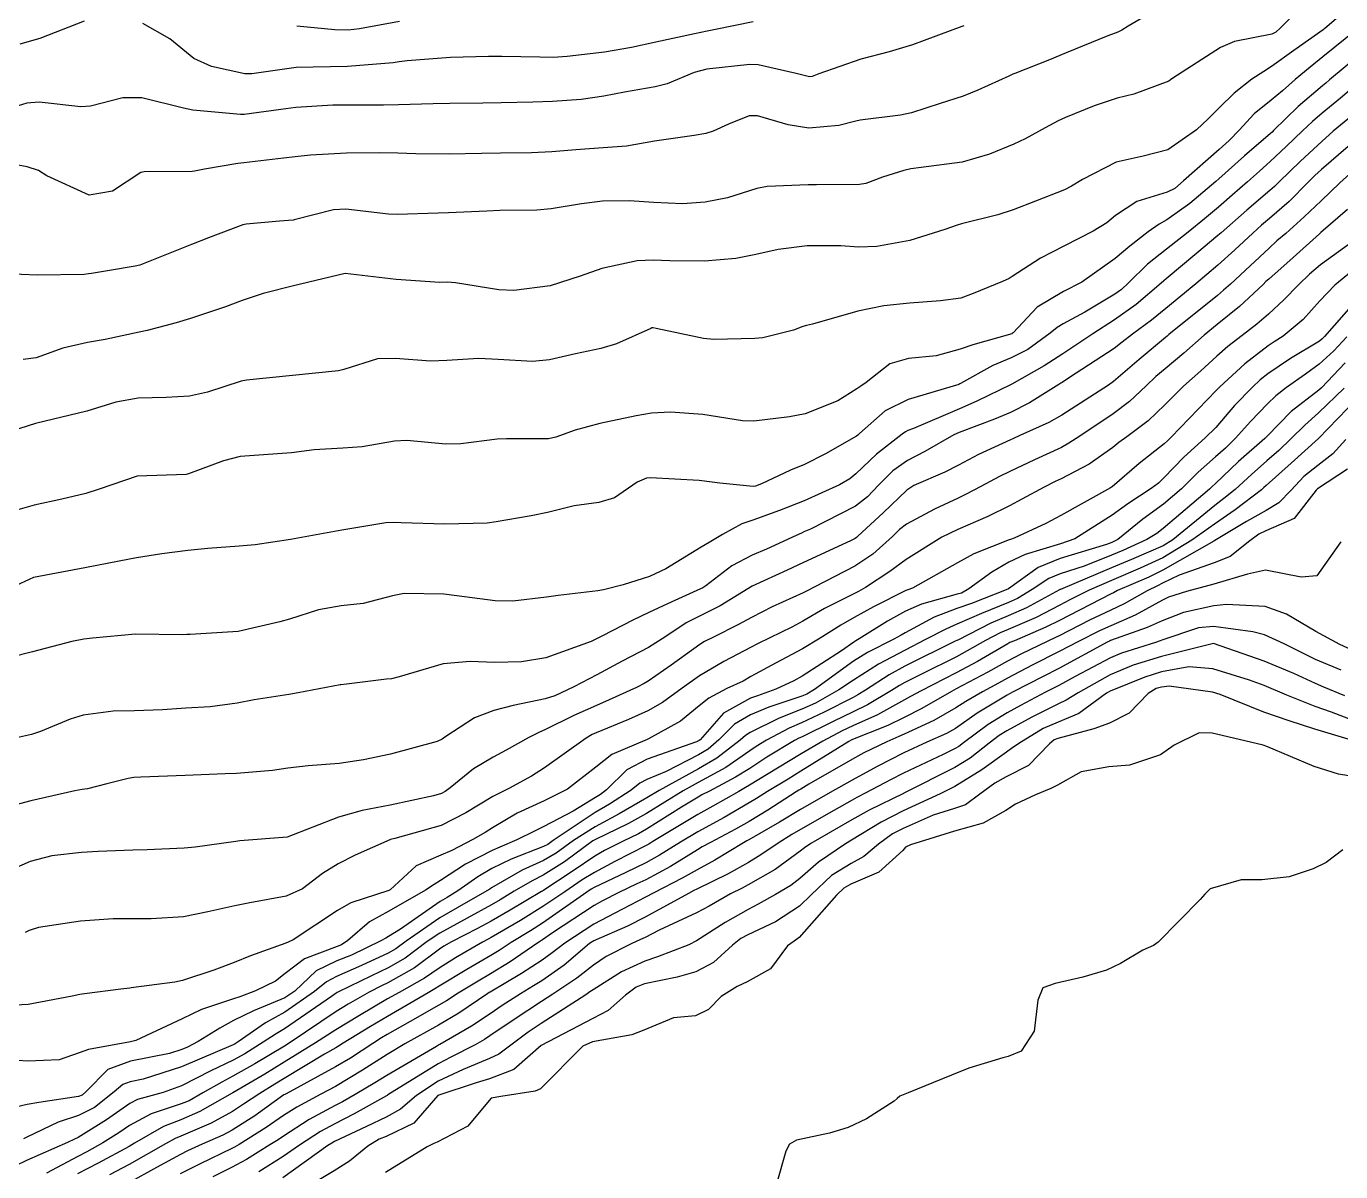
# Model space of a CAD drawing. Header units: metres. Extents: x 307586 to 320046, y 7427249 to 7434250.
# Drawn here: x 313478.6 to 313529.9, y 7432923.6 to 7432968.2 of the extents above; entities that cross this region are included whole.
import ezdxf

# ---------------------------------------------------------------- set-up
doc = ezdxf.new("R2010")
doc.units = ezdxf.units.M
doc.header["$MEASUREMENT"] = 0
doc.layers.add('Curvas de Nivel 1m', color=11, linetype='Continuous')
doc.layers.add('Curvas de Nivel 5m', color=15, linetype='Continuous')

msp = doc.modelspace()

# ---------------------------------------------------------------- linework, layer by layer
at = {"layer": 'Curvas de Nivel 1m', "flags": 128}
for points, elevation in [([(313531.2, 7432969.8), (313529.243, 7432968.119), (313529.182, 7432968.073), (313528.036, 7432967.269), (313527.168, 7432966.633), (313526.865, 7432966.444), (313526.397, 7432966.148), (313525.711, 7432965.598), (313525.146, 7432965.045), (313524.702, 7432964.604), (313524.247, 7432964.173), (313523.125, 7432963.396), (313522.172, 7432963.15), (313521.12, 7432962.91), (313519.799, 7432962.23), (313519.376, 7432961.969), (313519.107, 7432961.831), (313517.966, 7432961.385), (313517.095, 7432961.053), (313516.501, 7432960.857), (313515.086, 7432960.504), (313514.913, 7432960.455), (313514.438, 7432960.29), (313513.078, 7432959.854), (313511.781, 7432959.618), (313511.076, 7432959.603), (313510.379, 7432959.643), (313509.076, 7432959.65), (313507.938, 7432959.508), (313507.072, 7432959.311), (313506.298, 7432959.16), (313505.069, 7432959.055), (313503.715, 7432959.066), (313503.069, 7432959.088), (313502.442, 7432959.063), (313501.066, 7432958.769), (313500.225, 7432958.463), (313499.059, 7432958.094), (313497.642, 7432957.91), (313497.057, 7432957.935), (313495.37, 7432958.206), (313495.06, 7432958.23), (313494.757, 7432958.221), (313493.061, 7432958.331), (313491.063, 7432958.57), (313489.058, 7432958.089), (313487.874, 7432957.793), (313487.052, 7432957.513), (313486.41, 7432957.265), (313485.045, 7432956.822), (313484.476, 7432956.649), (313483.357, 7432956.346), (313483.037, 7432956.282), (313481.717, 7432955.999), (313481.031, 7432955.877), (313480.065, 7432955.666), (313479.021, 7432955.284), (313478.523, 7432955.223)], 751), ([(313528.338, 7432968.982), (313527.51, 7432968.137), (313527.342, 7432967.977), (313527.181, 7432967.903), (313525.722, 7432967.61), (313525.175, 7432967.374), (313523.329, 7432966.188), (313523.231, 7432966.12), (313523.161, 7432966.068), (313521.802, 7432965.555), (313521.151, 7432965.399), (313520.258, 7432965.111), (313519.139, 7432964.646), (313518.859, 7432964.521), (313518.347, 7432964.248), (313517.567, 7432963.817), (313517.126, 7432963.608), (313516.175, 7432963.217), (313515.119, 7432962.916), (313513.516, 7432962.703), (313513.116, 7432962.648), (313512.841, 7432962.587), (313512.013, 7432962.321), (313511.356, 7432962.081), (313511.109, 7432962.039), (313509.436, 7432962.027), (313509.108, 7432962.027), (313507.518, 7432961.965), (313507.105, 7432961.885), (313505.969, 7432961.523), (313505.097, 7432961.345), (313504.218, 7432961.291), (313503.096, 7432961.333), (313502.138, 7432961.399), (313501.097, 7432961.395), (313500.274, 7432961.283), (313499.092, 7432961.086), (313498.531, 7432961.045), (313497.091, 7432961.026), (313496.592, 7432961.003), (313495.089, 7432960.932), (313494.697, 7432960.918), (313493.088, 7432960.865), (313492.755, 7432960.886), (313491.091, 7432961.077), (313490.615, 7432961.053), (313489.084, 7432960.657), (313489.038, 7432960.646), (313488.506, 7432960.606), (313487.205, 7432960.496), (313487.081, 7432960.465), (313485.745, 7432959.964), (313485.073, 7432959.697), (313483.457, 7432959.054), (313483.065, 7432958.901), (313482.884, 7432958.853), (313481.889, 7432958.682), (313481.177, 7432958.574), (313481.062, 7432958.551), (313480.902, 7432958.533), (313479.061, 7432958.511), (313477.215, 7432958.585)], 752), ([(313522.585, 7432968.8), (313521.588, 7432968.206), (313521.337, 7432968.053), (313521.181, 7432967.981), (313520.795, 7432967.831), (313519.172, 7432967.177), (313518.512, 7432966.904), (313517.164, 7432966.363), (313517.091, 7432966.334), (313516.926, 7432966.262), (313515.718, 7432965.711), (313515.151, 7432965.488), (313514.249, 7432965.191), (313513.141, 7432964.836), (313512.711, 7432964.743), (313511.136, 7432964.542), (313510.965, 7432964.503), (313510.3, 7432964.343), (313509.132, 7432964.229), (313508.335, 7432964.368), (313507.138, 7432964.715), (313506.811, 7432964.71), (313506.003, 7432964.391), (313505.412, 7432964.115), (313505.129, 7432964.021), (313504.67, 7432963.948), (313503.126, 7432963.723), (313502.026, 7432963.538), (313501.123, 7432963.471), (313500.051, 7432963.395), (313499.121, 7432963.313), (313498.331, 7432963.278), (313497.121, 7432963.265), (313496.38, 7432963.248), (313495.12, 7432963.216), (313493.816, 7432963.235), (313493.12, 7432963.256), (313492.407, 7432963.27), (313491.12, 7432963.265), (313489.716, 7432963.188), (313489.118, 7432963.123), (313488.662, 7432963.061), (313487.116, 7432962.886), (313486.88, 7432962.858), (313485.585, 7432962.635), (313485.196, 7432962.554), (313485.111, 7432962.544), (313483.24, 7432962.539), (313483.11, 7432962.502), (313482.005, 7432961.775), (313481.097, 7432961.626), (313479.444, 7432962.379), (313479.111, 7432962.587), (313478.671, 7432962.724), (313477.116, 7432963.016)], 753), ([(313493.181, 7432968.395), (313491.632, 7432968.112), (313491.178, 7432968.06), (313490.663, 7432968.063), (313489.179, 7432968.209)], 756), ([(313515.182, 7432968.225), (313515.094, 7432968.193), (313513.175, 7432967.481), (313512.274, 7432967.217), (313511.169, 7432966.931), (313509.528, 7432966.355), (313509.273, 7432966.247), (313509.161, 7432966.238), (313508.647, 7432966.365), (313507.166, 7432966.699), (313506.837, 7432966.712), (313505.164, 7432966.535), (313504.673, 7432966.407), (313503.621, 7432965.958), (313503.154, 7432965.843), (313501.951, 7432965.642), (313501.148, 7432965.481), (313500.262, 7432965.347), (313499.145, 7432965.272), (313498.387, 7432965.245), (313497.144, 7432965.219), (313496.438, 7432965.212), (313495.143, 7432965.2), (313494.492, 7432965.18), (313493.142, 7432965.142), (313492.565, 7432965.132), (313491.141, 7432965.134), (313490.592, 7432965.128), (313489.139, 7432965.036), (313488.75, 7432964.992), (313487.135, 7432964.772), (313486.988, 7432964.768), (313485.137, 7432964.941), (313484.768, 7432965.016), (313483.144, 7432965.418), (313482.402, 7432965.419), (313481.139, 7432965.088), (313480.766, 7432965.068), (313479.141, 7432965.254), (313478.656, 7432965.206), (313477.133, 7432964.74)], 754), ([(313531.178, 7432967.572), (313529.433, 7432966.116), (313529.288, 7432965.991), (313529.159, 7432965.889), (313528.201, 7432965.076), (313527.248, 7432964.139), (313527.188, 7432964.084), (313527.132, 7432964.028), (313526.118, 7432963.155), (313525.114, 7432962.261), (313524.999, 7432962.162), (313523.979, 7432961.297), (313523.09, 7432960.664), (313522.793, 7432960.487), (313522.364, 7432960.197), (313521.651, 7432959.631), (313521.072, 7432959.154), (313519.773, 7432958.229), (313519.059, 7432957.864), (313518.04, 7432957.264), (313517.098, 7432956.259), (313517.067, 7432956.235), (313517.042, 7432956.221), (313515.522, 7432955.789), (313515.033, 7432955.615), (313514.096, 7432955.361), (313513.027, 7432955.26), (313512.297, 7432955.044), (313511.371, 7432954.326), (313511.164, 7432954.176), (313511.01, 7432954.078), (313510.267, 7432953.603), (313509, 7432953.097), (313508.383, 7432952.982), (313506.997, 7432952.809), (313506.555, 7432952.827), (313505, 7432953.074), (313503.75, 7432953.169), (313503, 7432953.126), (313502.407, 7432953.028), (313500.996, 7432952.728), (313500.034, 7432952.464), (313499.274, 7432952.191), (313498.988, 7432952.13), (313497.356, 7432952.127), (313496.987, 7432952.111), (313495.57, 7432951.928), (313494.984, 7432951.917), (313493.472, 7432952.056), (313492.985, 7432952.032), (313491.73, 7432951.814), (313490.981, 7432951.765), (313489.864, 7432951.703), (313488.978, 7432951.579), (313488.072, 7432951.514), (313486.975, 7432951.432), (313486.332, 7432951.267), (313484.965, 7432950.758), (313484.868, 7432950.737), (313482.963, 7432950.67), (313481.478, 7432950.165), (313480.956, 7432949.999), (313480.021, 7432949.771), (313478.951, 7432949.541), (313478.315, 7432949.36)], 749), ([(313530.667, 7432966.097), (313529.853, 7432965.409), (313529.143, 7432964.822), (313528.765, 7432964.497), (313528.376, 7432964.128), (313527.745, 7432963.516), (313527.121, 7432962.932), (313526.703, 7432962.558), (313526.237, 7432962.149), (313525.635, 7432961.624), (313525.098, 7432961.16), (313524.559, 7432960.7), (313523.926, 7432960.177), (313523.076, 7432959.517), (313522.335, 7432958.932), (313521.591, 7432958.205), (313521.317, 7432957.951), (313521.059, 7432957.769), (313519.893, 7432957.069), (313519.047, 7432956.613), (313518.816, 7432956.471), (313518.544, 7432956.245), (313517.677, 7432955.61), (313517.028, 7432955.282), (313516.311, 7432954.979), (313515.046, 7432954.28), (313515.026, 7432954.266), (313514.981, 7432954.249), (313513.006, 7432953.661), (313512.11, 7432953.211), (313511.109, 7432952.329), (313511.05, 7432952.271), (313510.991, 7432952.23), (313509.787, 7432951.541), (313508.974, 7432951.131), (313508.427, 7432950.91), (313507.29, 7432950.377), (313507.059, 7432950.282), (313506.962, 7432950.269), (313505.665, 7432950.393), (313504.964, 7432950.492), (313504.862, 7432950.504), (313502.966, 7432950.606), (313502.808, 7432950.589), (313502.451, 7432950.435), (313501.568, 7432949.832), (313500.955, 7432949.645), (313499.997, 7432949.508), (313498.951, 7432949.253), (313498.314, 7432949.121), (313496.947, 7432948.889), (313496.605, 7432948.844), (313494.946, 7432948.804), (313493.254, 7432948.853), (313492.946, 7432948.861), (313492.653, 7432948.846), (313490.943, 7432948.57), (313488.939, 7432948.197), (313487.554, 7432947.997), (313486.936, 7432947.939), (313485.72, 7432947.848), (313484.934, 7432947.77), (313483.924, 7432947.647), (313482.931, 7432947.488), (313482.254, 7432947.352), (313480.927, 7432947.098), (313478.923, 7432946.72), (313477.553, 7432946.094)], 748), ([(313530.422, 7432964.823), (313529.575, 7432964.113), (313529.129, 7432963.721), (313528.299, 7432962.95), (313527.462, 7432962.137), (313527.284, 7432961.965), (313527.108, 7432961.808), (313526.21, 7432961.035), (313525.207, 7432960.159), (313525.143, 7432960.099), (313525.082, 7432960.046), (313524.261, 7432959.358), (313523.065, 7432958.365), (313522.967, 7432958.287), (313522.864, 7432958.192), (313521.889, 7432957.367), (313521.048, 7432956.763), (313520.21, 7432956.222), (313519.031, 7432955.433), (313518.304, 7432954.967), (313517.054, 7432954.26), (313517.027, 7432954.246), (313515.684, 7432953.595), (313515.003, 7432953.294), (313513.221, 7432952.533), (313512.994, 7432952.444), (313512.906, 7432952.399), (313512.779, 7432952.312), (313511.774, 7432951.529), (313510.969, 7432950.758), (313510.739, 7432950.561), (313510.337, 7432950.339), (313508.956, 7432949.714), (313507.99, 7432949.332), (313506.949, 7432948.96), (313506.524, 7432948.808), (313505.772, 7432948.392), (313505.249, 7432948.088), (313504.938, 7432947.903), (313503.566, 7432947.057), (313502.926, 7432946.759), (313502.68, 7432946.677), (313501.896, 7432946.44), (313501.129, 7432946.239), (313500.919, 7432946.203), (313499.366, 7432946.023), (313498.915, 7432945.954), (313497.602, 7432945.803), (313496.913, 7432945.817), (313495.42, 7432946.011), (313494.916, 7432946.077), (313493.361, 7432946.098), (313492.915, 7432946.01), (313491.768, 7432945.703), (313490.909, 7432945.619), (313490.029, 7432945.46), (313488.9, 7432945.094), (313488.516, 7432944.986), (313486.893, 7432944.62), (313485.025, 7432944.505), (313484.891, 7432944.493), (313484.733, 7432944.484), (313482.891, 7432944.509), (313481.221, 7432944.355), (313480.889, 7432944.316), (313480.413, 7432944.222), (313478.884, 7432943.825), (313478.006, 7432943.605)], 747), ([(313530.822, 7432964.095), (313529.118, 7432962.628), (313528.853, 7432962.386), (313528.594, 7432962.125), (313527.852, 7432961.383), (313527.091, 7432960.711), (313526.78, 7432960.451), (313526.445, 7432960.146), (313525.74, 7432959.49), (313525.07, 7432958.891), (313524.216, 7432958.173), (313523.053, 7432957.211), (313522.488, 7432956.756), (313521.746, 7432956.203), (313521.353, 7432955.892), (313521.035, 7432955.649), (313519.294, 7432954.513), (313519.014, 7432954.327), (313518.96, 7432954.294), (313518.879, 7432954.241), (313517.732, 7432953.526), (313517.002, 7432953.155), (313516.376, 7432952.89), (313514.994, 7432952.378), (313514.787, 7432952.283), (313513.654, 7432951.629), (313512.977, 7432951.275), (313512.406, 7432950.881), (313511.858, 7432950.321), (313511.423, 7432949.86), (313510.955, 7432949.505), (313509.199, 7432948.609), (313508.944, 7432948.495), (313508.849, 7432948.455), (313508.645, 7432948.363), (313507.481, 7432947.831), (313506.935, 7432947.595), (313506.14, 7432947.179), (313505.12, 7432946.398), (313505.005, 7432946.316), (313504.921, 7432946.276), (313503.631, 7432945.7), (313502.907, 7432945.35), (313502.277, 7432945.062), (313501.101, 7432944.448), (313500.965, 7432944.377), (313500.892, 7432944.339), (313500.658, 7432944.221), (313498.884, 7432943.593), (313497.942, 7432943.429), (313496.882, 7432943.406), (313495.945, 7432943.447), (313494.881, 7432943.352), (313493.178, 7432942.848), (313492.875, 7432942.777), (313492.674, 7432942.753), (313491.118, 7432942.568), (313490.899, 7432942.543), (313490.872, 7432942.537), (313489.241, 7432942.22), (313488.866, 7432942.164), (313487.523, 7432941.954), (313486.861, 7432941.823), (313485.805, 7432941.684), (313484.858, 7432941.63), (313483.944, 7432941.566), (313482.856, 7432941.526), (313482.021, 7432941.513), (313480.853, 7432941.353), (313480.353, 7432941.195), (313479.196, 7432940.715), (313478.842, 7432940.597), (313477.314, 7432940.26)], 746), ([(313530.134, 7432961.068), (313529.084, 7432960.163), (313529.059, 7432960.145), (313529.036, 7432960.12), (313528.008, 7432959.196), (313527.065, 7432958.354), (313526.953, 7432958.252), (313526.84, 7432958.142), (313525.927, 7432957.279), (313525.047, 7432956.576), (313524.547, 7432956.167), (313523.748, 7432955.464), (313523.023, 7432954.859), (313522.658, 7432954.554), (313522.281, 7432954.197), (313521.634, 7432953.576), (313521.002, 7432953.097), (313519.695, 7432952.229), (313519.272, 7432951.953), (313518.986, 7432951.794), (313517.926, 7432951.303), (313516.972, 7432950.856), (313516.572, 7432950.661), (313515.844, 7432950.271), (313515.271, 7432949.966), (313514.958, 7432949.815), (313514.038, 7432949.378), (313512.948, 7432948.801), (313512.674, 7432948.585), (313512.397, 7432948.315), (313511.626, 7432947.633), (313510.931, 7432947.168), (313509.366, 7432946.353), (313509.074, 7432946.204), (313508.919, 7432946.128), (313507.71, 7432945.573), (313506.905, 7432945.163), (313506.4, 7432944.885), (313505.416, 7432944.395), (313505.07, 7432944.22), (313504.89, 7432944.11), (313503.772, 7432943.307), (313502.875, 7432942.679), (313502.72, 7432942.586), (313502.417, 7432942.435), (313501.361, 7432941.949), (313500.862, 7432941.736), (313499.984, 7432941.335), (313498.847, 7432940.78), (313498.64, 7432940.688), (313498.22, 7432940.486), (313497.338, 7432939.995), (313496.835, 7432939.722), (313496.075, 7432939.263), (313495.153, 7432938.517), (313494.962, 7432938.378), (313494.821, 7432938.306), (313494.508, 7432938.213), (313492.816, 7432937.846), (313491.735, 7432937.639), (313490.811, 7432937.379), (313488.803, 7432936.6), (313486.968, 7432936.45), (313486.8, 7432936.434), (313485.219, 7432936.213), (313484.796, 7432936.176), (313483.349, 7432936.108), (313482.794, 7432936.087), (313481.442, 7432936.035), (313480.793, 7432936), (313479.631, 7432935.867), (313478.787, 7432935.649), (313478.142, 7432935.367)], 744), ([(313530.708, 7432960.096), (313529.071, 7432958.902), (313528.644, 7432958.547), (313528.214, 7432958.128), (313527.651, 7432957.54), (313527.051, 7432956.981), (313526.599, 7432956.592), (313526.023, 7432956.15), (313525.461, 7432955.731), (313525.031, 7432955.346), (313524.411, 7432954.78), (313523.733, 7432954.179), (313523.006, 7432953.449), (313522.364, 7432952.832), (313521.528, 7432952.205), (313521.217, 7432951.98), (313520.987, 7432951.793), (313520.06, 7432951.14), (313518.968, 7432950.571), (313518.742, 7432950.466), (313518.308, 7432950.247), (313517.438, 7432949.776), (313516.955, 7432949.514), (313516.118, 7432949.101), (313514.946, 7432948.592), (313514.315, 7432948.289), (313512.934, 7432947.424), (313512.292, 7432946.953), (313511.348, 7432946.326), (313511.075, 7432946.174), (313510.919, 7432946.097), (313509.752, 7432945.506), (313508.903, 7432945.021), (313508.477, 7432944.787), (313507.621, 7432944.373), (313507.135, 7432944.133), (313506.889, 7432944.008), (313505.829, 7432943.445), (313504.878, 7432942.886), (313504.205, 7432942.41), (313503.434, 7432941.851), (313502.859, 7432941.524), (313502.108, 7432941.184), (313500.846, 7432940.664), (313500.699, 7432940.599), (313500.465, 7432940.456), (313498.831, 7432939.299), (313498.333, 7432938.979), (313497.446, 7432938.494), (313497.03, 7432938.289), (313496.82, 7432938.186), (313495.772, 7432937.551), (313494.808, 7432937.048), (313493.008, 7432936.547), (313492.838, 7432936.513), (313492.802, 7432936.498), (313491.462, 7432935.894), (313490.788, 7432935.565), (313490.179, 7432935.182), (313489.403, 7432934.591), (313488.77, 7432934.296), (313487.347, 7432934.034), (313486.766, 7432933.926), (313485.711, 7432933.683), (313484.761, 7432933.488), (313483.512, 7432933.41), (313482.76, 7432933.417), (313482.028, 7432933.41), (313480.759, 7432933.329), (313479.122, 7432933.08), (313478.755, 7432932.964), (313478.593, 7432932.883)], 743), ([(313531.075, 7432959.296), (313529.642, 7432958.111), (313529.057, 7432957.504), (313528.404, 7432956.771), (313527.626, 7432956.134), (313527.273, 7432955.904), (313527.037, 7432955.754), (313526.122, 7432955.054), (313525.152, 7432954.159), (313525.084, 7432954.087), (313525.011, 7432954.007), (313523.258, 7432952.186), (313523.124, 7432952.055), (313522.989, 7432951.936), (313522.011, 7432951.166), (313520.964, 7432950.257), (313520.935, 7432950.238), (313520.887, 7432950.211), (313518.952, 7432949.135), (313518.369, 7432948.826), (313517.139, 7432948.258), (313516.998, 7432948.204), (313516.942, 7432948.191), (313515.564, 7432947.647), (313514.933, 7432947.297), (313513.179, 7432946.306), (313512.989, 7432946.242), (313512.922, 7432946.216), (313511.656, 7432945.579), (313510.905, 7432945.161), (313510.383, 7432944.856), (313509.584, 7432944.35), (313508.889, 7432943.935), (313507.86, 7432943.394), (313506.878, 7432942.855), (313506.576, 7432942.683), (313505.944, 7432942.389), (313505.243, 7432942.02), (313504.863, 7432941.719), (313504.142, 7432941.123), (313502.894, 7432940.429), (313502.843, 7432940.409), (313501.465, 7432939.815), (313500.832, 7432939.332), (313499.73, 7432938.466), (313498.818, 7432938.011), (313497.773, 7432937.53), (313496.808, 7432936.967), (313496.526, 7432936.782), (313496.047, 7432936.508), (313495.227, 7432936.085), (313494.794, 7432935.901), (313493.84, 7432935.482), (313492.817, 7432934.549), (313492.773, 7432934.525), (313491.29, 7432934.042), (313490.765, 7432933.737), (313489.042, 7432932.596), (313488.848, 7432932.502), (313488.751, 7432932.463), (313487.381, 7432931.976), (313486.739, 7432931.717), (313485.948, 7432931.415), (313484.728, 7432931.008), (313484.43, 7432930.941), (313482.724, 7432930.723), (313482.678, 7432930.716), (313482.324, 7432930.674), (313480.915, 7432930.494), (313480.721, 7432930.465), (313480.43, 7432930.404), (313478.717, 7432930.082), (313477.438, 7432930.01)], 742), ([(313530.359, 7432957.404), (313529.233, 7432956.117), (313529.142, 7432956.018), (313529.04, 7432955.936), (313527.904, 7432955.257), (313527.021, 7432954.653), (313526.731, 7432954.429), (313526.423, 7432954.146), (313525.731, 7432953.428), (313524.997, 7432952.569), (313524.589, 7432952.166), (313523.749, 7432951.411), (313522.969, 7432950.601), (313522.762, 7432950.396), (313522.475, 7432950.195), (313521.57, 7432949.591), (313520.952, 7432949.147), (313519.501, 7432948.232), (313518.941, 7432948.036), (313517.572, 7432947.618), (313516.934, 7432947.322), (313516.273, 7432946.923), (313515.375, 7432946.275), (313515.082, 7432946.116), (313514.92, 7432946.068), (313513.534, 7432945.68), (313512.909, 7432945.413), (313512.207, 7432945.014), (313511.097, 7432944.328), (313510.97, 7432944.251), (313510.892, 7432944.206), (313510.413, 7432943.862), (313508.878, 7432942.878), (313508.55, 7432942.689), (313507.857, 7432942.37), (313507.14, 7432942.106), (313506.867, 7432942.013), (313505.813, 7432941.436), (313504.899, 7432940.399), (313504.869, 7432940.373), (313504.842, 7432940.355), (313504.759, 7432940.319), (313502.835, 7432939.641), (313502.043, 7432939.226), (313501.253, 7432938.446), (313501.013, 7432938.256), (313500.82, 7432938.143), (313499.959, 7432937.607), (313498.808, 7432937.013), (313498.452, 7432936.838), (313497.763, 7432936.49), (313497.092, 7432936.204), (313496.797, 7432936.076), (313495.758, 7432935.541), (313494.779, 7432934.915), (313494.54, 7432934.76), (313494.196, 7432934.529), (313492.765, 7432933.719), (313492.02, 7432933.298), (313491.176, 7432932.566), (313490.919, 7432932.399), (313490.749, 7432932.341), (313489.479, 7432931.852), (313488.733, 7432931.29), (313488.349, 7432930.984), (313487.567, 7432930.612), (313486.964, 7432930.374), (313486.72, 7432930.295), (313485.472, 7432929.876), (313484.712, 7432929.515), (313482.91, 7432928.667), (313482.702, 7432928.624), (313481.064, 7432928.321), (313480.698, 7432928.187), (313479.916, 7432927.922), (313478.694, 7432927.871), (313477.483, 7432927.944)], 741), ([(313530.043, 7432955.089), (313529.117, 7432954.118), (313529.012, 7432954.026), (313527.94, 7432953.194), (313526.994, 7432952.227), (313526.95, 7432952.184), (313526.911, 7432952.141), (313525.887, 7432951.243), (313524.966, 7432950.369), (313524.859, 7432950.267), (313524.748, 7432950.163), (313522.947, 7432948.632), (313522.701, 7432948.437), (313522.304, 7432948.196), (313521.37, 7432947.774), (313520.937, 7432947.597), (313519.873, 7432947.167), (313518.929, 7432946.857), (313518.491, 7432946.68), (313517.84, 7432946.251), (313517.273, 7432945.901), (313516.915, 7432945.747), (313515.86, 7432945.319), (313514.902, 7432944.905), (313514.473, 7432944.712), (313513.689, 7432944.298), (313512.889, 7432943.882), (313511.856, 7432943.348), (313510.877, 7432942.714), (313510.312, 7432942.338), (313509.397, 7432941.82), (313508.861, 7432941.583), (313507.984, 7432941.241), (313506.847, 7432940.682), (313506.664, 7432940.564), (313506.459, 7432940.384), (313505.551, 7432939.678), (313504.832, 7432939.259), (313503.304, 7432938.423), (313502.82, 7432938.138), (313501.74, 7432937.514), (313500.808, 7432937.006), (313499.964, 7432936.463), (313499.291, 7432935.977), (313498.791, 7432935.695), (313497.967, 7432935.306), (313496.775, 7432934.62), (313496.703, 7432934.572), (313496.585, 7432934.502), (313495.429, 7432933.85), (313494.762, 7432933.455), (313493.451, 7432932.54), (313493.047, 7432932.247), (313492.746, 7432932.077), (313491.704, 7432931.595), (313490.732, 7432931.17), (313490.341, 7432930.963), (313489.877, 7432930.583), (313488.715, 7432929.778), (313487.957, 7432929.361), (313486.891, 7432928.618), (313486.778, 7432928.543), (313486.702, 7432928.502), (313485.39, 7432927.939), (313484.693, 7432927.646), (313483.194, 7432927.168), (313482.687, 7432927.059), (313482.402, 7432926.956), (313482.059, 7432926.676), (313481.292, 7432926.066), (313480.669, 7432925.754), (313479.881, 7432925.485), (313478.656, 7432924.904), (313478.534, 7432924.842)], 739), ([(313529.999, 7432954.105), (313529.003, 7432953.137), (313528.466, 7432952.658), (313527.924, 7432952.131), (313527.448, 7432951.673), (313526.98, 7432951.263), (313526.383, 7432950.735), (313525.751, 7432950.152), (313525.313, 7432949.802), (313524.957, 7432949.53), (313523.323, 7432948.184), (313522.941, 7432947.952), (313521.711, 7432947.427), (313520.932, 7432947.102), (313518.941, 7432946.258), (313518.923, 7432946.253), (313518.9, 7432946.24), (313517.625, 7432945.54), (313516.907, 7432945.221), (313516.232, 7432944.938), (313514.942, 7432944.28), (313514.908, 7432944.265), (313514.845, 7432944.234), (313512.882, 7432943.26), (313512.269, 7432942.926), (313511.348, 7432942.325), (313511.051, 7432942.147), (313510.869, 7432942.048), (313509.74, 7432941.466), (313508.853, 7432941.054), (313508.372, 7432940.843), (313507.486, 7432940.374), (313507.085, 7432940.133), (313506.839, 7432939.966), (313505.901, 7432939.32), (313504.826, 7432938.729), (313504.239, 7432938.409), (313502.814, 7432937.525), (313502.115, 7432937.131), (313500.803, 7432936.501), (313500.722, 7432936.451), (313499.621, 7432935.637), (313498.783, 7432935.122), (313498.36, 7432934.903), (313497.653, 7432934.491), (313497.107, 7432934.16), (313496.768, 7432933.96), (313495.826, 7432933.446), (313494.756, 7432932.86), (313494.266, 7432932.527), (313493.403, 7432931.881), (313492.737, 7432931.5), (313492.094, 7432931.195), (313490.808, 7432930.569), (313490.753, 7432930.539), (313490.722, 7432930.52), (313490.54, 7432930.391), (313488.708, 7432929.133), (313488.377, 7432928.932), (313487.872, 7432928.608), (313487.163, 7432928.15), (313486.696, 7432927.907), (313485.832, 7432927.488), (313484.686, 7432926.911), (313483.968, 7432926.651), (313482.974, 7432926.37), (313482.676, 7432926.216), (313481.765, 7432925.58), (313480.656, 7432924.886), (313480.525, 7432924.822), (313480.245, 7432924.696), (313478.646, 7432923.997), (313477.787, 7432923.583)], 738), ([(313530.879, 7432954.092), (313528.993, 7432952.135), (313527.937, 7432951.172), (313526.965, 7432950.311), (313526.875, 7432950.231), (313526.775, 7432950.142), (313525.747, 7432949.36), (313524.949, 7432948.797), (313524.069, 7432948.173), (313522.936, 7432947.493), (313522.048, 7432947.082), (313520.927, 7432946.61), (313520.057, 7432946.223), (313519.302, 7432945.849), (313518.914, 7432945.642), (313517.993, 7432945.163), (313516.899, 7432944.696), (313516.596, 7432944.564), (313516.026, 7432944.269), (313515.308, 7432943.857), (313514.886, 7432943.632), (313513.529, 7432942.95), (313512.876, 7432942.627), (313512.671, 7432942.516), (313512.354, 7432942.315), (313511.427, 7432941.762), (313510.86, 7432941.484), (313510.089, 7432941.107), (313508.845, 7432940.498), (313508.751, 7432940.454), (313508.581, 7432940.363), (313507.499, 7432939.711), (313506.832, 7432939.28), (313506.278, 7432938.936), (313505.26, 7432938.396), (313504.972, 7432938.248), (313504.821, 7432938.158), (313504.175, 7432937.769), (313502.808, 7432936.905), (313502.504, 7432936.735), (313501.906, 7432936.439), (313501.169, 7432936.074), (313500.794, 7432935.854), (313499.959, 7432935.288), (313498.773, 7432934.511), (313498.753, 7432934.5), (313498.72, 7432934.481), (313497.502, 7432933.756), (313496.761, 7432933.326), (313496.23, 7432933.034), (313495.217, 7432932.515), (313494.918, 7432932.351), (313494.749, 7432932.233), (313493.767, 7432931.505), (313492.728, 7432930.919), (313492.481, 7432930.798), (313492.003, 7432930.557), (313491.188, 7432930.095), (313490.715, 7432929.801), (313488.927, 7432928.597), (313488.701, 7432928.457), (313487.548, 7432927.757), (313486.69, 7432927.284), (313486.256, 7432927.055), (313485.517, 7432926.632), (313484.988, 7432926.327), (313484.676, 7432926.203), (313483.51, 7432925.818), (313482.663, 7432925.361), (313482.253, 7432925.08), (313481.623, 7432924.68), (313481, 7432924.336), (313480.647, 7432924.148), (313479.432, 7432923.499)], 737), ([(313530.06, 7432952.104), (313529.56, 7432951.536), (313528.977, 7432951.083), (313528.433, 7432950.663), (313527.932, 7432950.13), (313527.456, 7432949.637), (313526.955, 7432949.333), (313526.198, 7432948.9), (313524.963, 7432948.16), (313524.924, 7432948.141), (313522.931, 7432947.001), (313522.386, 7432946.738), (313521.17, 7432946.208), (313521.004, 7432946.127), (313520.921, 7432946.084), (313519.689, 7432945.45), (313518.905, 7432945.04), (313518.368, 7432944.778), (313517.146, 7432944.257), (313516.971, 7432944.181), (313516.892, 7432944.136), (313515.708, 7432943.448), (313514.88, 7432943.006), (313513.511, 7432942.3), (313513.097, 7432942.079), (313512.867, 7432941.948), (313511.81, 7432941.369), (313510.852, 7432940.935), (313510.44, 7432940.745), (313509.689, 7432940.347), (313508.838, 7432939.845), (313507.915, 7432939.286), (313506.825, 7432938.625), (313506.671, 7432938.535), (313506.409, 7432938.384), (313505.401, 7432937.81), (313504.814, 7432937.477), (313503.054, 7432936.426), (313502.899, 7432936.331), (313502.801, 7432936.276), (313501.583, 7432935.65), (313500.785, 7432935.226), (313500.307, 7432934.93), (313499.628, 7432934.467), (313498.767, 7432933.897), (313497.896, 7432933.355), (313496.755, 7432932.688), (313496.636, 7432932.619), (313496.415, 7432932.503), (313495.361, 7432931.896), (313494.737, 7432931.487), (313494.158, 7432931.102), (313493.176, 7432930.543), (313492.72, 7432930.295), (313491.623, 7432929.652), (313490.708, 7432929.091), (313489.913, 7432928.582), (313488.695, 7432927.823), (313487.933, 7432927.365), (313486.683, 7432926.634), (313486.659, 7432926.62), (313485.405, 7432925.9), (313484.667, 7432925.587), (313483.992, 7432925.321), (313482.86, 7432924.667), (313482.652, 7432924.544), (313481.438, 7432923.89), (313480.641, 7432923.477)], 736), ([(313529.871, 7432948.106), (313528.93, 7432946.781), (313528.32, 7432946.735), (313526.932, 7432947.001), (313526.229, 7432946.848), (313524.926, 7432946.458), (313523.854, 7432946.176), (313523.157, 7432945.949), (313522.918, 7432945.839), (313521.86, 7432945.249), (313520.902, 7432944.842), (313520.468, 7432944.648), (313519.652, 7432944.229), (313518.889, 7432943.834), (313517.837, 7432943.297), (313516.878, 7432942.794), (313516.531, 7432942.608), (313515.9, 7432942.27), (313515.252, 7432941.892), (313514.863, 7432941.636), (313514.008, 7432941.14), (313512.847, 7432940.612), (313512.638, 7432940.52), (313512.176, 7432940.317), (313511.283, 7432939.881), (313510.836, 7432939.635), (313509.142, 7432938.671), (313508.824, 7432938.476), (313508.751, 7432938.433), (313508.642, 7432938.362), (313507.543, 7432937.645), (313506.811, 7432937.21), (313506.277, 7432936.916), (313505.299, 7432936.395), (313504.978, 7432936.22), (313504.799, 7432936.11), (313503.748, 7432935.456), (313502.781, 7432934.941), (313502.436, 7432934.776), (313501.735, 7432934.44), (313501.093, 7432934.123), (313500.768, 7432933.939), (313499.149, 7432932.866), (313498.754, 7432932.594), (313498.686, 7432932.549), (313498.58, 7432932.482), (313497.496, 7432931.738), (313496.735, 7432931.273), (313496.244, 7432930.991), (313495.468, 7432930.513), (313495.015, 7432930.222), (313494.718, 7432930.045), (313493.594, 7432929.419), (313492.706, 7432928.904), (313492.484, 7432928.774), (313492.141, 7432928.556), (313491.275, 7432927.987), (313490.694, 7432927.64), (313488.766, 7432926.599), (313488.712, 7432926.57), (313488.682, 7432926.55), (313487.541, 7432925.74), (313486.661, 7432925.182), (313486.294, 7432924.988), (313485.5, 7432924.632), (313484.919, 7432924.368), (313484.649, 7432924.23), (313483.715, 7432923.726), (313482.637, 7432923.125)], 734), ([(313530.569, 7432943.774), (313529.831, 7432944.106), (313528.9, 7432944.618), (313527.746, 7432945.296), (313526.915, 7432945.587), (313525.408, 7432945.662), (313524.915, 7432945.616), (313523.737, 7432945.351), (313522.905, 7432945.025), (313522.326, 7432944.771), (313520.894, 7432944.262), (313520.859, 7432944.245), (313520.791, 7432944.212), (313518.882, 7432943.179), (313518.265, 7432942.86), (313517.1, 7432942.258), (313516.951, 7432942.18), (313516.871, 7432942.134), (313515.701, 7432941.431), (313514.851, 7432940.839), (313514.498, 7432940.636), (313513.741, 7432940.297), (313512.839, 7432939.885), (313511.801, 7432939.352), (313510.828, 7432938.827), (313509.965, 7432938.343), (313508.816, 7432937.673), (313508, 7432937.179), (313506.804, 7432936.5), (313506.727, 7432936.457), (313506.595, 7432936.382), (313505.479, 7432935.707), (313504.787, 7432935.321), (313504.195, 7432934.996), (313503.091, 7432934.425), (313502.771, 7432934.26), (313501.573, 7432933.634), (313500.761, 7432933.209), (313499.632, 7432932.467), (313499.135, 7432932.087), (313498.743, 7432931.798), (313497.943, 7432931.279), (313496.724, 7432930.563), (313496.684, 7432930.54), (313496.622, 7432930.501), (313495.492, 7432929.735), (313494.71, 7432929.268), (313493.39, 7432928.54), (313492.699, 7432928.123), (313491.741, 7432927.511), (313490.686, 7432926.881), (313490.123, 7432926.578), (313489.19, 7432926.077), (313488.67, 7432925.744), (313487.992, 7432925.278), (313486.93, 7432924.617), (313486.756, 7432924.515), (313486.651, 7432924.457), (313485.412, 7432923.865), (313484.641, 7432923.475)], 733), ([(313529.881, 7432943.103), (313528.887, 7432943.528), (313527.658, 7432944.132), (313526.898, 7432944.483), (313526.446, 7432944.598), (313524.903, 7432944.814), (313524.318, 7432944.752), (313522.894, 7432944.282), (313522.828, 7432944.256), (313522.642, 7432944.193), (313521.318, 7432943.776), (313520.887, 7432943.594), (313519.511, 7432942.862), (313518.876, 7432942.516), (313518.694, 7432942.423), (313518.356, 7432942.245), (313517.39, 7432941.73), (313516.861, 7432941.439), (313516.132, 7432940.989), (313515.164, 7432940.277), (313514.982, 7432940.139), (313514.841, 7432940.051), (313514.373, 7432939.822), (313512.831, 7432939.088), (313512.315, 7432938.828), (313511.355, 7432938.325), (313511.007, 7432938.142), (313510.82, 7432938.041), (313510.109, 7432937.633), (313508.808, 7432936.896), (313508.472, 7432936.697), (313507.947, 7432936.369), (313507.261, 7432935.91), (313506.791, 7432935.616), (313505.998, 7432935.175), (313504.776, 7432934.577), (313504.657, 7432934.519), (313504.452, 7432934.405), (313502.763, 7432933.474), (313502.07, 7432933.127), (313500.754, 7432932.557), (313500.589, 7432932.452), (313499.597, 7432931.611), (313498.731, 7432931.005), (313498.407, 7432930.804), (313497.896, 7432930.488), (313497.182, 7432930.031), (313496.715, 7432929.709), (313495.985, 7432929.233), (313494.758, 7432928.519), (313494.723, 7432928.5), (313494.703, 7432928.491), (313494.625, 7432928.444), (313492.691, 7432927.309), (313492.221, 7432927.021), (313491.456, 7432926.562), (313490.959, 7432926.287), (313490.676, 7432926.141), (313489.659, 7432925.594), (313488.658, 7432924.948), (313488.451, 7432924.807), (313488.137, 7432924.605), (313487.225, 7432924.037), (313486.644, 7432923.725), (313485.904, 7432923.364)], 732), ([(313530.028, 7432942.103), (313529.201, 7432942.44), (313528.878, 7432942.587), (313528.033, 7432942.977), (313526.886, 7432943.465), (313524.907, 7432944.146), (313522.887, 7432943.642), (313521.782, 7432943.302), (313520.88, 7432942.924), (313519.633, 7432942.229), (313519.163, 7432941.941), (313518.866, 7432941.795), (313517.827, 7432941.282), (313516.85, 7432940.743), (313516.549, 7432940.561), (313516.167, 7432940.267), (313515.428, 7432939.683), (313514.833, 7432939.318), (313512.84, 7432938.31), (313512.823, 7432938.304), (313511.489, 7432937.65), (313510.812, 7432937.274), (313509.217, 7432936.354), (313508.969, 7432936.189), (313508.798, 7432936.053), (313507.822, 7432935.335), (313506.778, 7432934.74), (313506.543, 7432934.616), (313506.089, 7432934.387), (313505.249, 7432933.914), (313504.765, 7432933.649), (313503.31, 7432932.974), (313502.756, 7432932.689), (313502.582, 7432932.605), (313502.207, 7432932.435), (313501.241, 7432931.949), (313500.74, 7432931.606), (313500.091, 7432931.101), (313499.155, 7432930.474), (313498.72, 7432930.197), (313497.691, 7432929.512), (313496.706, 7432928.85), (313496.494, 7432928.713), (313496.135, 7432928.506), (313495.186, 7432928.027), (313494.695, 7432927.768), (313492.734, 7432926.549), (313492.704, 7432926.529), (313492.682, 7432926.514), (313491.422, 7432925.812), (313490.666, 7432925.43), (313490.108, 7432925.131), (313489.287, 7432924.59), (313488.648, 7432924.145), (313487.702, 7432923.549)], 731), ([(313530.674, 7432940.264), (313528.853, 7432940.809), (313527.852, 7432941.136), (313526.863, 7432941.475), (313525.168, 7432942.157), (313524.874, 7432942.248), (313523.18, 7432942.49), (313522.876, 7432942.45), (313522.677, 7432942.39), (313522.359, 7432942.195), (313521.627, 7432941.437), (313520.855, 7432941.046), (313520.247, 7432940.824), (313518.846, 7432940.442), (313518.699, 7432940.388), (313518.519, 7432940.243), (313517.696, 7432939.39), (313516.83, 7432938.946), (313516.382, 7432938.71), (313515.8, 7432938.27), (313515.237, 7432937.858), (313514.817, 7432937.72), (313513.978, 7432937.456), (313512.809, 7432936.937), (313512.396, 7432936.725), (313511.847, 7432936.32), (313511.279, 7432935.842), (313510.792, 7432935.577), (313510.02, 7432935.106), (313509.228, 7432934.353), (313508.768, 7432933.907), (313507.835, 7432933.297), (313506.757, 7432932.796), (313506.484, 7432932.654), (313506.161, 7432932.386), (313505.428, 7432931.707), (313504.737, 7432931.351), (313504.001, 7432931.144), (313502.73, 7432930.882), (313502.405, 7432930.756), (313501.996, 7432930.437), (313501.319, 7432929.842), (313500.714, 7432929.53), (313498.703, 7432928.48), (313497.646, 7432927.538), (313496.69, 7432927.18), (313496.168, 7432927.025), (313494.683, 7432926.525), (313493.747, 7432925.453), (313492.659, 7432924.927), (313492.388, 7432924.822), (313491.957, 7432924.557), (313491.237, 7432923.974), (313490.643, 7432923.59), (313488.982, 7432922.595)], 729), ([(313530.831, 7432938.881), (313529.775, 7432939.048), (313528.835, 7432939.358), (313526.992, 7432940.139), (313526.844, 7432940.185), (313526.785, 7432940.199), (313524.85, 7432940.648), (313524.346, 7432940.672), (313523.374, 7432940.182), (313522.839, 7432939.802), (313521.633, 7432939.404), (313520.834, 7432939.341), (313519.751, 7432939.145), (313518.827, 7432938.626), (313518.569, 7432938.499), (313517.965, 7432938.249), (313517.195, 7432937.88), (313516.817, 7432937.642), (313515.932, 7432937.149), (313514.808, 7432936.83), (313513.097, 7432936.306), (313512.906, 7432936.203), (313512.799, 7432936.078), (313511.871, 7432935.235), (313510.779, 7432934.761), (313510.497, 7432934.614), (313510.215, 7432934.338), (313508.756, 7432932.694), (313508.567, 7432932.55), (313508.312, 7432932.364), (313507.64, 7432931.471), (313506.732, 7432930.957), (313506.339, 7432930.773), (313505.725, 7432930.39), (313505.228, 7432929.885), (313504.715, 7432929.629), (313503.86, 7432929.559), (313502.709, 7432929.072), (313502.242, 7432928.9), (313500.705, 7432928.627), (313500.323, 7432928.456), (313498.686, 7432926.794), (313498.473, 7432926.694), (313497.137, 7432926.495), (313496.753, 7432926.429), (313496.68, 7432926.336), (313495.844, 7432925.33), (313494.656, 7432924.716), (313494.522, 7432924.655), (313494.266, 7432924.526), (313492.643, 7432923.529)], 728), ([(313529.95, 7432936.103), (313529.303, 7432935.605), (313528.792, 7432935.365), (313527.86, 7432935.056), (313526.785, 7432934.939), (313525.992, 7432934.941), (313524.779, 7432934.588), (313524.564, 7432934.376), (313524.393, 7432934.166), (313522.756, 7432932.512), (313522.565, 7432932.381), (313522.158, 7432932.196), (313521.277, 7432931.673), (313520.741, 7432931.411), (313519.821, 7432931.14), (313518.733, 7432930.889), (313518.253, 7432930.721), (313518.056, 7432930.247), (313517.922, 7432929.036), (313517.412, 7432928.253), (313516.91, 7432928.048), (313516.7, 7432927.997), (313515.375, 7432927.594), (313514.693, 7432927.327), (313513.008, 7432926.627), (313512.685, 7432926.499), (313512.582, 7432926.413), (313512.466, 7432926.312), (313511.379, 7432925.616), (313510.667, 7432925.283), (313509.944, 7432925.061), (313508.659, 7432924.782), (313508.388, 7432924.632), (313508.243, 7432924.364), (313507.885, 7432923.123)], 727)]:
    msp.add_lwpolyline(points, dxfattribs=dict(at, elevation=elevation))
at = {"layer": 'Curvas de Nivel 5m', "flags": 128}
for points, elevation in [([(313480.891, 7432968.405), (313479.173, 7432967.729), (313478.394, 7432967.505)], 755), ([(313506.97, 7432968.382), (313505.499, 7432968.078), (313505.179, 7432968.014), (313504.682, 7432967.912), (313503.175, 7432967.593), (313502.231, 7432967.38), (313501.17, 7432967.194), (313499.72, 7432967.024), (313499.168, 7432966.992), (313498.657, 7432966.997), (313497.168, 7432967.024), (313496.647, 7432967.027), (313495.168, 7432966.994), (313493.483, 7432966.862), (313493.166, 7432966.815), (313492.933, 7432966.784), (313491.164, 7432966.644), (313489.163, 7432966.6), (313487.428, 7432966.349), (313487.159, 7432966.35), (313485.859, 7432966.633), (313485.166, 7432966.952), (313484.237, 7432967.718), (313483.179, 7432968.314)], 755), ([(313530.506, 7432968.1), (313529.172, 7432967.01), (313528.674, 7432966.619), (313528.092, 7432966.131), (313527.596, 7432965.695), (313527.151, 7432965.328), (313526.497, 7432964.792), (313525.91, 7432964.152), (313525.524, 7432963.761), (313525.125, 7432963.405), (313523.741, 7432962.181), (313523.406, 7432961.888), (313523.106, 7432961.736), (313521.922, 7432961.38), (313521.092, 7432960.826), (313520.754, 7432960.549), (313520.217, 7432960.223), (313519.077, 7432959.63), (313518.159, 7432959.162), (313517.065, 7432958.447), (313516.948, 7432958.378), (313516.679, 7432958.264), (313515.546, 7432957.787), (313515.056, 7432957.615), (313514.27, 7432957.507), (313513.054, 7432957.417), (313512.06, 7432957.313), (313511.051, 7432957.098), (313509.283, 7432956.594), (313509.045, 7432956.539), (313508.907, 7432956.499), (313508.536, 7432956.365), (313507.347, 7432956.068), (313507.038, 7432956.036), (313505.43, 7432956.003), (313505.037, 7432956.038), (313503.19, 7432956.428), (313503.069, 7432956.455), (313503.043, 7432956.456), (313503.021, 7432956.452), (313502.978, 7432956.431), (313501.645, 7432955.833), (313501.031, 7432955.651), (313500.047, 7432955.445), (313499.024, 7432955.208), (313498.366, 7432955.143), (313497.024, 7432955.219), (313496.274, 7432955.257), (313495.023, 7432955.182), (313494.399, 7432955.153), (313493.024, 7432955.261), (313492.332, 7432955.248), (313491.017, 7432954.829), (313490.813, 7432954.776), (313489.013, 7432954.6), (313487.217, 7432954.412), (313487.01, 7432954.369), (313485.697, 7432953.942), (313485.004, 7432953.784), (313484.086, 7432953.736), (313483.003, 7432953.714), (313482.13, 7432953.55), (313480.998, 7432953.209), (313478.993, 7432952.72), (313477.475, 7432952.246)], 750), ([(313531.125, 7432963.275), (313529.83, 7432962.109), (313529.466, 7432961.756), (313529.102, 7432961.399), (313528.444, 7432960.775), (313527.72, 7432960.134), (313527.379, 7432959.838), (313527.077, 7432959.561), (313526.342, 7432958.875), (313525.564, 7432958.155), (313525.301, 7432957.917), (313525.058, 7432957.717), (313523.17, 7432956.188), (313523.101, 7432956.13), (313523.041, 7432956.08), (313522.012, 7432955.216), (313521.015, 7432954.361), (313520.815, 7432954.213), (313519.001, 7432953.052), (313518.484, 7432952.759), (313517.366, 7432952.256), (313517.107, 7432952.143), (313516.99, 7432952.089), (313515.744, 7432951.51), (313514.975, 7432951.101), (313514.439, 7432950.82), (313513.233, 7432950.306), (313512.961, 7432950.13), (313512.034, 7432949.237), (313511.049, 7432948.329), (313510.994, 7432948.278), (313510.942, 7432948.247), (313510.759, 7432948.151), (313508.932, 7432947.3), (313508.292, 7432947.003), (313506.923, 7432946.38), (313505.686, 7432945.618), (313504.905, 7432945.228), (313504.359, 7432944.951), (313503.56, 7432944.42), (313502.889, 7432943.992), (313501.864, 7432943.459), (313500.878, 7432942.931), (313499.984, 7432942.463), (313499.238, 7432942.104), (313498.866, 7432941.987), (313497.617, 7432941.737), (313496.858, 7432941.537), (313496.106, 7432941.256), (313494.996, 7432940.518), (313494.904, 7432940.457), (313494.842, 7432940.416), (313494.648, 7432940.33), (313492.836, 7432939.835), (313491.776, 7432939.618), (313490.832, 7432939.474), (313489.619, 7432939.377), (313488.83, 7432939.283), (313488.241, 7432939.194), (313486.828, 7432939.083), (313486.385, 7432939.067), (313484.827, 7432939.005), (313483.103, 7432938.943), (313482.825, 7432938.926), (313482.608, 7432938.889), (313481.785, 7432938.68), (313481.022, 7432938.487), (313480.821, 7432938.452), (313480.527, 7432938.401), (313478.816, 7432938.013), (313477.797, 7432937.746)], 745), ([(313530.103, 7432956.104), (313529.592, 7432955.554), (313529.027, 7432955.032), (313528.499, 7432954.647), (313527.752, 7432954.133), (313527.34, 7432953.807), (313527.006, 7432953.493), (313526.35, 7432952.796), (313525.759, 7432952.152), (313525.375, 7432951.768), (313524.982, 7432951.428), (313524.314, 7432950.829), (313523.661, 7432950.18), (313522.957, 7432949.579), (313522.155, 7432948.994), (313521.183, 7432948.208), (313521.027, 7432948.124), (313520.942, 7432948.086), (313520.738, 7432948.01), (313518.935, 7432947.46), (313518.068, 7432947.113), (313516.923, 7432946.274), (313516.898, 7432946.26), (313515.476, 7432945.713), (313514.911, 7432945.507), (313514.026, 7432945.173), (313512.897, 7432944.568), (313512.739, 7432944.468), (313512.447, 7432944.314), (313511.42, 7432943.792), (313510.884, 7432943.453), (313509.352, 7432942.353), (313509.055, 7432942.172), (313508.869, 7432942.097), (313507.574, 7432941.661), (313506.858, 7432941.368), (313506.238, 7432941), (313505.632, 7432940.392), (313505.21, 7432940.026), (313504.837, 7432939.805), (313503.572, 7432939.16), (313502.827, 7432938.846), (313502.554, 7432938.704), (313502.214, 7432938.436), (313501.373, 7432937.889), (313500.814, 7432937.559), (313499.176, 7432936.474), (313498.96, 7432936.318), (313498.799, 7432936.238), (313497.543, 7432935.741), (313496.786, 7432935.371), (313496.237, 7432935.05), (313495.457, 7432934.513), (313495.038, 7432934.25), (313494.769, 7432934.087), (313493.228, 7432933.013), (313492.755, 7432932.723), (313492.647, 7432932.658), (313492.462, 7432932.553), (313491.314, 7432931.994), (313490.741, 7432931.774), (313489.933, 7432931.384), (313489.102, 7432930.594), (313488.72, 7432930.333), (313487.493, 7432929.834), (313486.711, 7432929.449), (313486.179, 7432929.155), (313485.341, 7432928.634), (313484.927, 7432928.411), (313484.7, 7432928.316), (313484.221, 7432928.17), (313482.695, 7432927.866), (313481.823, 7432927.547), (313480.972, 7432926.687), (313480.824, 7432926.545), (313480.68, 7432926.486), (313479.131, 7432926.258), (313478.675, 7432926.179), (313477.495, 7432925.908)], 740), ([(313530.132, 7432950.947), (313528.964, 7432950.181), (313528.928, 7432950.155), (313528.902, 7432950.121), (313528.057, 7432949.024), (313526.947, 7432948.534), (313526.675, 7432948.413), (313526.329, 7432948.146), (313525.555, 7432947.535), (313524.934, 7432947.287), (313523.564, 7432946.815), (313522.926, 7432946.495), (313522.721, 7432946.396), (313522.316, 7432946.196), (313521.426, 7432945.694), (313520.911, 7432945.447), (313520.077, 7432945.051), (313518.896, 7432944.452), (313518.753, 7432944.383), (313518.45, 7432944.244), (313517.405, 7432943.738), (313516.885, 7432943.46), (313516.117, 7432943.031), (313514.874, 7432942.379), (313514.698, 7432942.283), (313513.545, 7432941.618), (313512.857, 7432941.259), (313512.213, 7432940.956), (313510.844, 7432940.406), (313510.791, 7432940.384), (313510.701, 7432940.332), (313508.831, 7432939.165), (313508.334, 7432938.859), (313507.531, 7432938.373), (313507.097, 7432938.1), (313506.818, 7432937.931), (313505.834, 7432937.368), (313504.807, 7432936.809), (313504.137, 7432936.41), (313503.322, 7432935.895), (313502.79, 7432935.601), (313502.007, 7432935.215), (313500.776, 7432934.639), (313500.659, 7432934.568), (313500.491, 7432934.454), (313498.761, 7432933.25), (313498.291, 7432932.951), (313497.542, 7432932.492), (313497.063, 7432932.183), (313496.745, 7432931.989), (313495.804, 7432931.443), (313494.727, 7432930.785), (313494.564, 7432930.684), (313494.301, 7432930.526), (313492.713, 7432929.603), (313492.053, 7432929.213), (313490.989, 7432928.567), (313490.813, 7432928.458), (313490.701, 7432928.389), (313490.26, 7432928.138), (313488.689, 7432927.193), (313488.32, 7432926.97), (313487.743, 7432926.609), (313487.108, 7432926.185), (313486.672, 7432925.905), (313485.84, 7432925.453), (313484.657, 7432924.944), (313484.444, 7432924.855), (313484.068, 7432924.649), (313482.645, 7432923.835), (313481.884, 7432923.434)], 735), ([(313530.856, 7432940.954), (313529.507, 7432941.467), (313528.867, 7432941.692), (313527.769, 7432942.131), (313526.877, 7432942.508), (313526.305, 7432942.72), (313524.883, 7432943.164), (313523.949, 7432943.24), (313522.882, 7432943.049), (313522.234, 7432942.841), (313520.874, 7432942.296), (313520.733, 7432942.212), (313519.664, 7432941.425), (313518.856, 7432941.087), (313518.264, 7432940.834), (313517.315, 7432940.255), (313517.04, 7432940.059), (313516.839, 7432939.91), (313515.885, 7432939.217), (313514.826, 7432938.571), (313514.259, 7432938.288), (313512.816, 7432937.621), (313511.951, 7432937.179), (313510.804, 7432936.478), (313510.566, 7432936.334), (313509.519, 7432935.622), (313508.782, 7432934.984), (313508.432, 7432934.71), (313507.843, 7432934.369), (313507.157, 7432933.988), (313506.767, 7432933.781), (313505.876, 7432933.274), (313504.755, 7432932.559), (313504.456, 7432932.404), (313503.234, 7432931.935), (313502.743, 7432931.765), (313501.833, 7432931.343), (313500.726, 7432930.651), (313500.608, 7432930.568), (313500.443, 7432930.454), (313498.712, 7432929.339), (313498.197, 7432928.996), (313497.526, 7432928.492), (313497.054, 7432928.142), (313496.698, 7432927.968), (313495.667, 7432927.537), (313494.689, 7432927.094), (313493.85, 7432926.532), (313493.226, 7432925.99), (313492.67, 7432925.679), (313491.9, 7432925.322), (313490.655, 7432924.732), (313490.552, 7432924.675), (313490.396, 7432924.574), (313488.64, 7432923.321)], 730)]:
    msp.add_lwpolyline(points, dxfattribs=dict(at, elevation=elevation))

doc.saveas('drawing.dxf')
